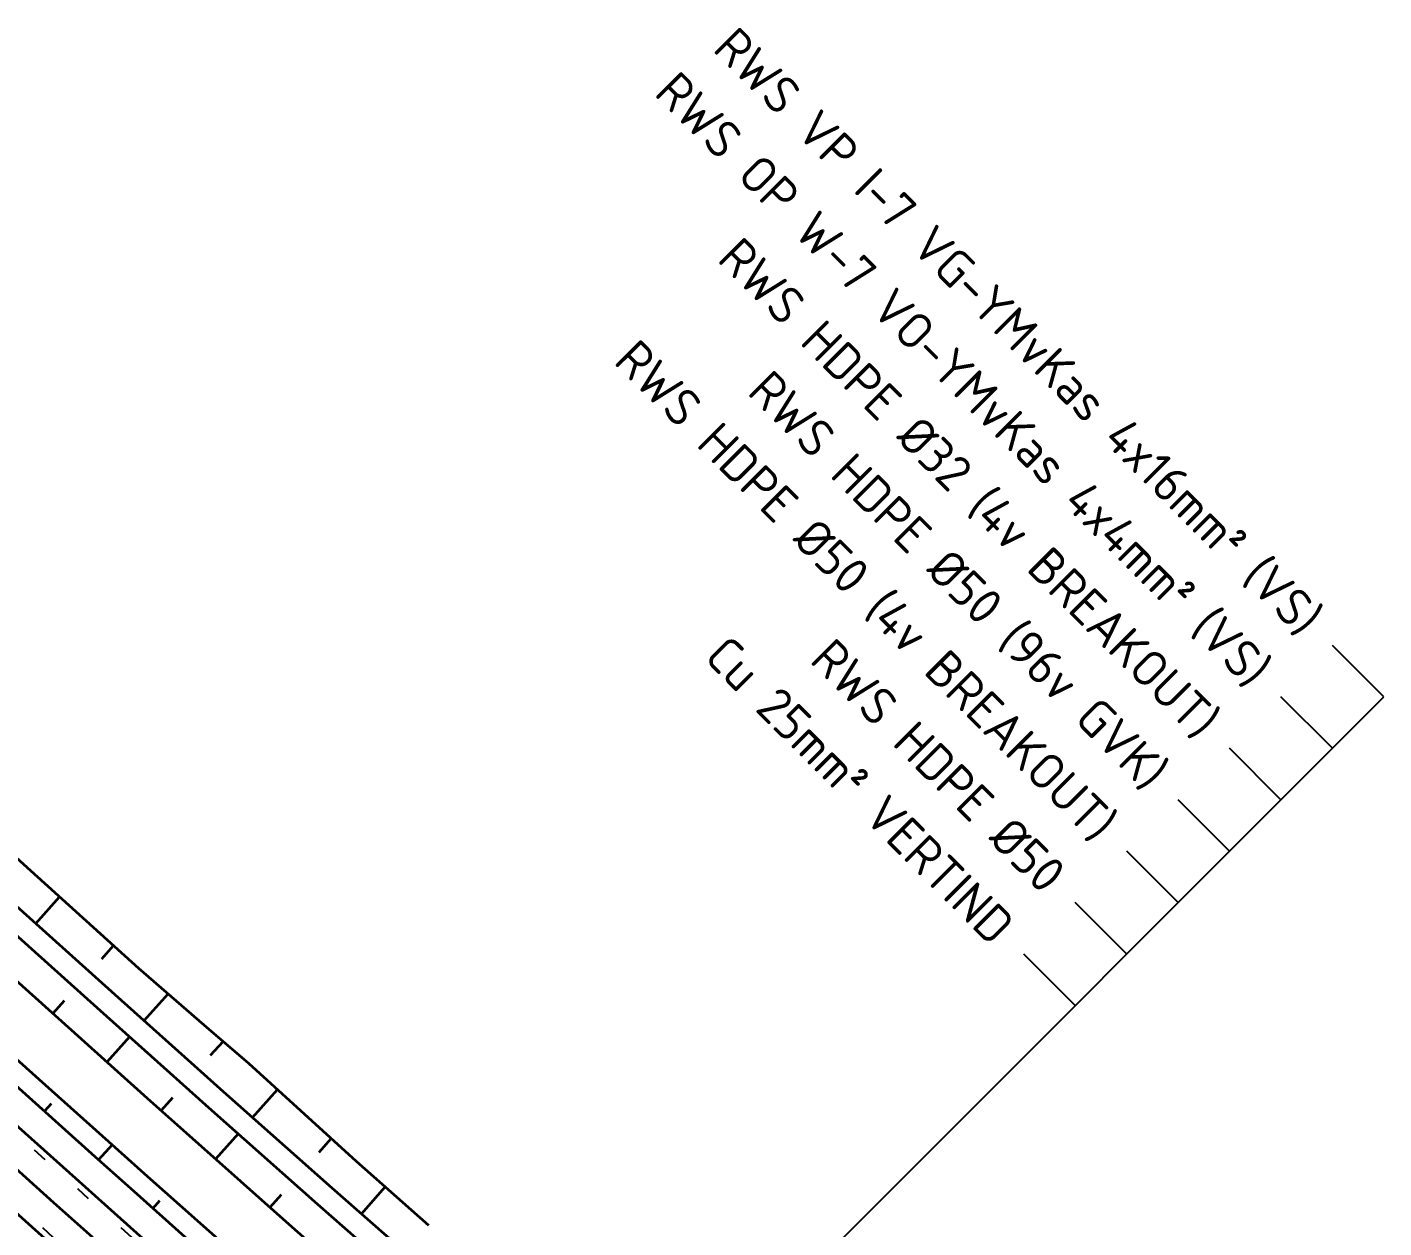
# Model space of a CAD drawing. Header units: metres. Extents: x 134219 to 139178, y 438661 to 444352.
# Drawn here: x 138157.6 to 138250.8, y 439663.9 to 439746.4 of the extents above; entities that cross this region are included whole.
import ezdxf
from ezdxf.enums import TextEntityAlignment as Align

# ---------------------------------------------------------------- set-up
doc = ezdxf.new("R2010")
doc.units = ezdxf.units.M
doc.linetypes.add('13strp', pattern=[4, 1, -3])
for name, color, linetype, lineweight in [('N-WE-KL-ET_LS_OV_KABEL-T25', 7, 'Continuous', 25), ('Utd-ondergr-nw', 8, '13strp', 35), ('X-XX-AL-AANPIJLING-S', 7, 'Continuous', 25)]:
    doc.layers.add(name, color=color, linetype=linetype, lineweight=lineweight)
doc.layers.add('Utd-weg-nw', color=8, linetype='Continuous')
doc.styles.add('NLCS-ISO', font='NLCS-ISO.ttf')

msp = doc.modelspace()

# ---------------------------------------------------------------- linework, layer by layer
at = {"layer": 'Utd-ondergr-nw', "linetype": 'Continuous', "flags": 128}
for points in [[(138185.193, 439664.03), (138180.216, 439668.438), (138172.819, 439675.167), (138170.098, 439677.495), (138165.253, 439681.708), (138157.826, 439688.405), (138150.421, 439695.126), (138148.505, 439696.912), (138144.687, 439700.715)], [(138188.084, 439658.233), (138186.072, 439659.988), (138178.558, 439666.588), (138171.08, 439673.227), (138168.412, 439675.614), (138163.631, 439679.899), (138156.184, 439686.573), (138148.737, 439693.247), (138146.787, 439694.995), (138144.513, 439697.029)], [(138187.29, 439653.856), (138183.519, 439657.14), (138176.005, 439663.739), (138168.527, 439670.379), (138165.859, 439672.766), (138161.078, 439677.051), (138153.631, 439683.725), (138146.184, 439690.399), (138144.234, 439692.147), (138140.221, 439695.732)], [(138187.083, 439657.116), (138185.071, 439658.871), (138177.557, 439665.471), (138170.079, 439672.11), (138167.411, 439674.497), (138162.63, 439678.782), (138155.183, 439685.456), (138147.736, 439692.13), (138145.786, 439693.878), (138143.511, 439695.912)], [(138185.935, 439644.853), (138183.828, 439646.741), (138178.488, 439651.527), (138171.041, 439658.201), (138163.595, 439664.875), (138160.928, 439667.265), (138156.148, 439671.549), (138148.701, 439678.223), (138141.254, 439684.897), (138139.304, 439686.645), (138134.107, 439691.302), (138133.807, 439691.572), (138130.084, 439694.909)], [(138185.923, 439649.746), (138180.85, 439654.161), (138173.336, 439660.761), (138165.858, 439667.4), (138163.189, 439669.787), (138158.409, 439674.072), (138150.962, 439680.746), (138143.515, 439687.42), (138141.565, 439689.168), (138136.497, 439693.693)], [(138185.163, 439648.23), (138179.823, 439653.016), (138172.376, 439659.69), (138164.929, 439666.364), (138162.263, 439668.754), (138157.483, 439673.039), (138150.036, 439679.713), (138142.589, 439686.387), (138140.639, 439688.135), (138135.442, 439692.792)], [(138182.932, 439641.502), (138175.485, 439648.176), (138168.038, 439654.85), (138160.591, 439661.524), (138157.925, 439663.913), (138153.144, 439668.198), (138145.697, 439674.872), (138138.251, 439681.546), (138136.3, 439683.294), (138130.804, 439688.22), (138127.08, 439691.557)], [(138158.173, 439684.79), (138159.81, 439686.617)], [(138162.71, 439682.361), (138163.523, 439683.268)], [(138165.62, 439678.116), (138167.269, 439679.956)], [(138160.12, 439679.471), (138159.344, 439678.605)], [(138164.619, 439676.999), (138163.067, 439675.268)], [(138170.196, 439675.732), (138171.047, 439676.683)], [(138173.077, 439671.454), (138174.788, 439673.376)], [(138159.231, 439672.403), (138158.768, 439671.886)], [(138167.568, 439672.797), (138166.793, 439671.931)], [(138162.093, 439663.199), (138159.427, 439665.589), (138154.646, 439669.874)], [(138163.418, 439669.583), (138162.492, 439668.549)], [(138172.076, 439670.337), (138170.531, 439668.6)], [(138177.649, 439669.075), (138178.482, 439670.016)], [(138175.045, 439666.147), (138174.274, 439665.277)], [(138180.565, 439664.825), (138182.199, 439666.682)], [(138166.683, 439665.732), (138166.218, 439665.209)]]:
    msp.add_lwpolyline(points, dxfattribs=at)
at = {"layer": 'Utd-weg-nw', "linetype": '13strp', "flags": 128}
for points in [[(138185.635, 439644.518), (138178.188, 439651.192), (138170.741, 439657.866), (138163.294, 439664.54), (138160.628, 439666.929), (138155.847, 439671.214), (138148.4, 439677.888), (138140.954, 439684.562), (138139.003, 439686.31), (138133.507, 439691.236), (138129.783, 439694.573)], [(138183.232, 439641.837), (138175.785, 439648.511), (138168.338, 439655.185), (138160.892, 439661.859), (138158.225, 439664.249), (138153.445, 439668.533), (138145.998, 439675.207), (138138.551, 439681.881), (138136.601, 439683.629), (138131.104, 439688.556), (138127.381, 439691.893)]]:
    msp.add_lwpolyline(points, dxfattribs=at)
at = {"layer": 'X-XX-AL-AANPIJLING-S'}
for p, q in [((138250.841, 439700.371), (138247.305, 439703.906)), ((138157.774, 439607.307), (138250.841, 439700.371)), ((138247.305, 439696.835), (138243.77, 439700.371)), ((138243.77, 439693.3), (138240.234, 439696.835)), ((138240.234, 439689.764), (138236.699, 439693.3)), ((138236.699, 439686.229), (138233.163, 439689.764)), ((138233.163, 439682.693), (138229.627, 439686.229)), ((138229.627, 439679.158), (138226.092, 439682.693))]:
    msp.add_line(p, q, dxfattribs=at)

# ---------------------------------------------------------------- texts
at = {"layer": 'N-WE-KL-ET_LS_OV_KABEL-T25', "style": 'NLCS-ISO'}
for s, p in [('RWS VP I-7 VG-YMvKas 4x16mm² (VS)', (138245.948, 439705.264)), ('RWS OP W-7 VO-YMvKas 4x4mm² (VS)', (138242.412, 439701.728)), ('RWS HDPE Ø32 (4v BREAKOUT)', (138238.877, 439698.193)), ('RWS HDPE Ø50 (4v BREAKOUT)', (138231.806, 439691.122)), ('RWS HDPE Ø50 (96v GVK)', (138235.341, 439694.657)), ('Cu 25mm² VERTIND', (138224.734, 439684.051)), ('RWS HDPE Ø50', (138228.27, 439687.586))]:
    msp.add_text(s, height=2.5, rotation=314.99885, dxfattribs=at).set_placement(p, align=Align.MIDDLE_RIGHT)

doc.saveas('drawing.dxf')
